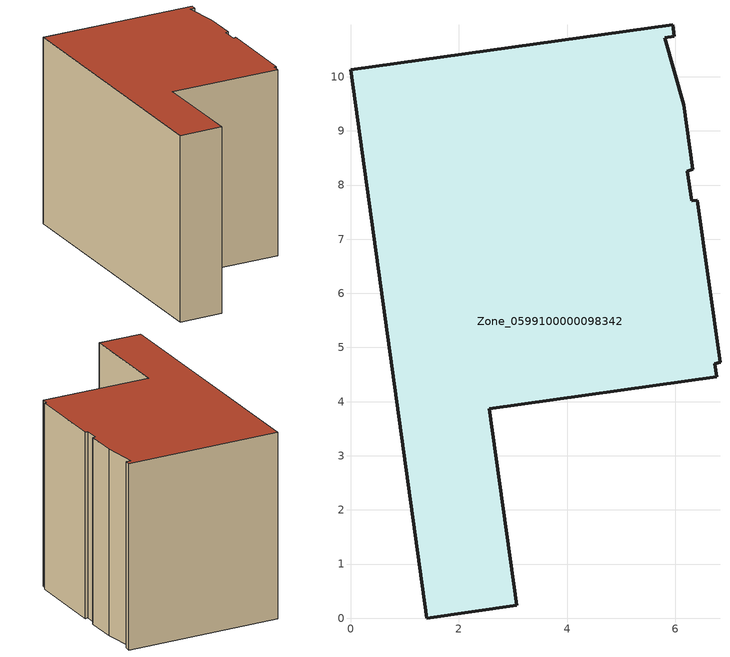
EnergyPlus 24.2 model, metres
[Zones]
Zone_0599100000098342
 floor ground (C_G): 5.95,10.96 5.98,10.75 5.8,10.72 6.16,9.49 6.33,8.29 6.22,8.25 6.3,7.71 6.41,7.72 6.83,4.72 6.73,4.7 6.77,4.46 2.56,3.87 3.07,0.24 1.41,0 0,10.13 z0
 wall outside (C_F): 1.41,0 3.07,0.24 2.56,3.87 6.77,4.46 6.73,4.7 6.83,4.72 6.41,7.72 6.3,7.71 6.22,8.25 6.33,8.29 6.16,9.49 5.8,10.72 5.98,10.75 5.95,10.96 0,10.13 1.41,0 z0:7.19
 roof outside (C_R): 5.98,10.75 5.95,10.96 0,10.13 1.41,0 3.07,0.24 2.56,3.87 6.77,4.46 6.73,4.7 6.83,4.72 6.41,7.72 6.3,7.71 6.22,8.25 6.33,8.29 6.16,9.49 5.8,10.72 z7.19
[BUILDING]
Pand.0599100000098342: North Axis=0; Terrain=City; Loads Convergence Tolerance Value=0.04; Temperature Convergence Tolerance Value=0.4; Solar Distribution=FullExterior; Maximum Number of Warmup Days=25; Minimum Number of Warmup Days=1
[Site:Location]
Rotterdam.The.Hague.AP_ZH_NLD Design_Conditions: Latitude=51.96; Longitude=4.45; Time Zone=1; Elevation=-4.5
[SITE:GROUNDTEMPERATURE:BUILDINGSURFACE]
18, 18, 18, 18, 18, 18, 18, 18, 18, 18, 18, 18
[MATERIAL] Thermal Absorptance=0.9; Solar Absorptance=0.7; Visible Absorptance=0.7
Name | Roughness | Thickness | Conductivity | Density | Specific Heat
G.TC.1946 | MediumSmooth | 0.15 | 1 | 540 | 1210
F.TC.1946 | Rough | 0.3 | 0.857143 | 1920 | 840
R.TC.1946 | MediumRough | 0.2 | 0.909091 | 1500 | 1000
[CONSTRUCTION]
C_G: G.TC.1946
C_F: F.TC.1946
C_R: R.TC.1946
[ZONE]
Zone_0599100000098342: Type=1; Multiplier=1; Ceiling Height=Autocalculate; Volume=Autocalculate; Floor Area=autocalculate; Part of Total Floor Area=Yes
[ZONEINFILTRATION:DESIGNFLOWRATE]
Infil_Zone_0599100000098342: Zone or ZoneList or Space or SpaceList=Zone_0599100000098342; Schedule=AlwaysOn; Design Flow Rate Calculation Method=Flow/Area; Flow Rate per Floor Area=0.003; Constant Term Coefficient=1; Temperature Term Coefficient=0; Velocity Term Coefficient=0; Velocity Squared Term Coefficient=0
[HVACTEMPLATE:ZONE:IDEALLOADSAIRSYSTEM]
Zone_0599100000098342: Maximum Heating Supply Air Temperature=50; Minimum Cooling Supply Air Temperature=13; Maximum Heating Supply Air Humidity Ratio=0.0156; Minimum Cooling Supply Air Humidity Ratio=0.0077; Heating Limit=NoLimit; Cooling Limit=NoLimit; Dehumidification Control Type=ConstantSensibleHeatRatio; Cooling Sensible Heat Ratio=0.7; Dehumidification Setpoint=60; Humidification Control Type=None; Humidification Setpoint=30; Outdoor Air Method=None; Outdoor Air Flow Rate per Person=0.00944; Outdoor Air Flow Rate per Zone Floor Area=0; Outdoor Air Flow Rate per Zone=0; Demand Controlled Ventilation Type=None; Outdoor Air Economizer Type=NoEconomizer; Heat Recovery Type=None; Sensible Heat Recovery Effectiveness=0.7; Latent Heat Recovery Effectiveness=0.65
[ZONECONTROL:THERMOSTAT]
ThermostatControl_Zone_0599100000098342: Zone or ZoneList=Zone_0599100000098342; Control Type Schedule=DualSetpointControlType; Control 1=Thermostat_Zone_0599100000098342; Temperature Difference Between Cutout And Setpoint=0
[THERMOSTATSETPOINT:DUALSETPOINT]
Thermostat_Zone_0599100000098342: Heating Setpoint Temperature Schedule=HeatingSetpoint_Zone_0599100000098342; Cooling Setpoint Temperature Schedule=CoolingSetpoint_Zone_0599100000098342
[SCHEDULE:COMPACT]
HeatingSetpoint_Zone_0599100000098342: Through: 12/31, For: AllDays, Until: 24:00, 21
CoolingSetpoint_Zone_0599100000098342: Through: 12/31, For: AllDays, Until: 24:00, 24
DualSetpointControlType: Through: 12/31, For: AllDays, Until: 24:00, 4
AlwaysOn: Through: 12/31, For: AllDays, Until: 24:00, 1
